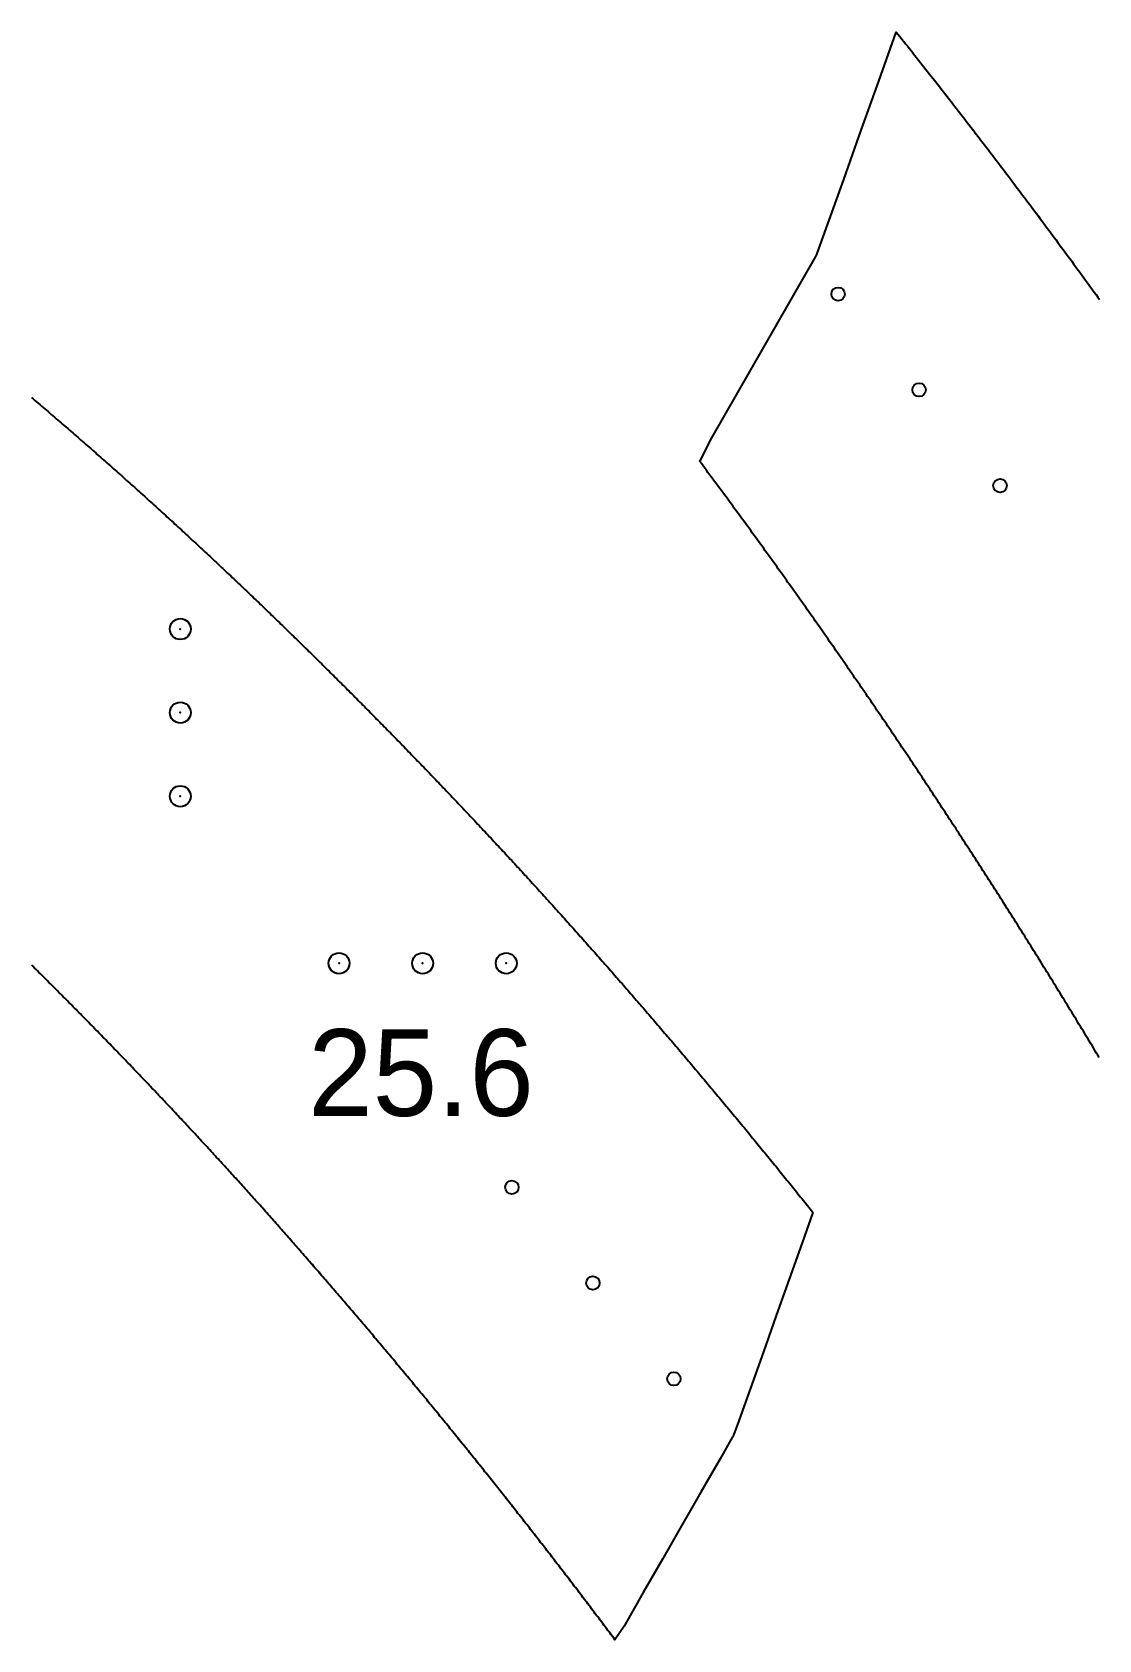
# Model space of a CAD drawing. Extents: x 44 to 491, y 65 to 774.
# Drawn here: x 299.4 to 350.4, y 71.4 to 148.3 of the extents above; entities that cross this region are included whole.
import ezdxf

# ---------------------------------------------------------------- set-up
doc = ezdxf.new("R2010")
doc.units = 0
doc.header["$PDMODE"] = 32
doc.header["$PDSIZE"] = 1
doc.layers.get('0').update_dxf_attribs({"linetype": 'CONTINUOUS'})
for name, color, linetype in [('ANNOTATION', 7, 'CONTINUOUS'), ('DRILLING', 3, 'CONTINUOUS'), ('ENGRAVE', 4, 'CONTINUOUS')]:
    doc.layers.add(name, color=color, linetype=linetype)
doc.styles.add('TW_CEN_MT', font='txt')

# ---------------------------------------------------------------- blocks, each defined once
blk = doc.blocks.new('*U265')
at = {"layer": 'ENGRAVE'}
blk.add_point((0, 0), dxfattribs=at)
blk = doc.blocks.new('*U266')
at = {"layer": 'ENGRAVE', "color": 0, "linetype": 'BYBLOCK'}
for p in [(0, 0), (4, 0), (8, 0)]:
    blk.add_blockref('*U265', p, dxfattribs=at)
blk = doc.blocks.new('*U269')
at = {"layer": 'ENGRAVE'}
blk.add_point((0, 0), dxfattribs=at)
blk = doc.blocks.new('*U270')
at = {"layer": 'ENGRAVE', "color": 0, "linetype": 'BYBLOCK'}
for p in [(0, 0), (4, 0), (8, 0)]:
    blk.add_blockref('*U269', p, dxfattribs=at)
blk = doc.blocks.new('*U310')
at = {"layer": 'ANNOTATION', "color": 7, "style": 'TW_CEN_MT'}
blk.add_text('25.6', height=4.1481, dxfattribs=at).set_placement((312.597, 96.462))

msp = doc.modelspace()

# ---------------------------------------------------------------- linework, layer by layer
for points in [[(336.875, 137.579, 0), (336.892, 137.614, 0), (336.908, 137.65, 0), (336.925, 137.686, 0), (336.941, 137.722, 0), (337.372, 138.922, 0), (338.213, 141.275, 0), (339.053, 143.627, 0), (339.894, 145.98, 0), (340.73, 148.318, 0), (340.818, 148.208, 0), (340.906, 148.098, 0), (340.994, 147.988, 0), (341.082, 147.877, 0), (341.169, 147.767, 0), (341.257, 147.657, 0), (341.345, 147.547, 0), (341.432, 147.436, 0), (341.52, 147.326, 0), (341.607, 147.215, 0), (341.695, 147.105, 0), (341.782, 146.994, 0), (341.869, 146.884, 0), (341.957, 146.773, 0), (342.044, 146.662, 0), (342.131, 146.552, 0), (342.218, 146.441, 0), (342.305, 146.33, 0), (342.393, 146.22, 0), (342.48, 146.109, 0), (342.567, 145.998, 0), (342.653, 145.887, 0), (342.74, 145.776, 0), (342.827, 145.665, 0), (342.914, 145.554, 0), (343.001, 145.443, 0), (343.087, 145.332, 0), (343.174, 145.221, 0), (343.261, 145.11, 0), (343.347, 144.999, 0), (343.434, 144.887, 0), (343.52, 144.776, 0), (343.607, 144.665, 0), (343.693, 144.553, 0), (343.779, 144.442, 0), (343.866, 144.331, 0), (343.952, 144.219, 0), (344.038, 144.108, 0), (344.124, 143.996, 0), (344.21, 143.885, 0), (344.296, 143.773, 0), (344.382, 143.661, 0), (344.468, 143.55, 0), (344.554, 143.438, 0), (344.64, 143.326, 0), (344.726, 143.215, 0), (344.811, 143.103, 0), (344.897, 142.991, 0), (344.983, 142.879, 0), (345.068, 142.767, 0), (345.154, 142.655, 0), (345.239, 142.543, 0), (345.325, 142.431, 0), (345.41, 142.319, 0), (345.496, 142.207, 0), (345.581, 142.095, 0), (345.666, 141.983, 0), (345.752, 141.871, 0), (345.837, 141.758, 0), (345.922, 141.646, 0), (346.007, 141.534, 0), (346.092, 141.421, 0), (346.177, 141.309, 0), (346.262, 141.197, 0), (346.347, 141.084, 0), (346.432, 140.972, 0), (346.516, 140.859, 0), (346.601, 140.747, 0), (346.686, 140.634, 0), (346.77, 140.521, 0), (346.855, 140.409, 0), (346.94, 140.296, 0), (347.024, 140.183, 0), (347.109, 140.07, 0), (347.193, 139.958, 0), (347.277, 139.845, 0), (347.362, 139.732, 0), (347.446, 139.619, 0), (347.53, 139.506, 0), (347.614, 139.393, 0), (347.699, 139.28, 0), (347.783, 139.167, 0), (347.867, 139.054, 0), (347.951, 138.941, 0), (348.035, 138.828, 0), (348.118, 138.714, 0), (348.202, 138.601, 0), (348.286, 138.488, 0), (348.37, 138.375, 0), (348.453, 138.261, 0), (348.537, 138.148, 0), (348.621, 138.034, 0), (348.704, 137.921, 0), (348.788, 137.807, 0), (348.871, 137.694, 0), (348.955, 137.58, 0), (349.038, 137.467, 0), (349.121, 137.353, 0), (349.205, 137.24, 0), (349.288, 137.126, 0), (349.371, 137.012, 0), (349.454, 136.898, 0), (349.537, 136.785, 0), (349.62, 136.671, 0), (349.703, 136.557, 0), (349.786, 136.443, 0), (349.869, 136.329, 0), (349.952, 136.215, 0), (350.035, 136.101, 0), (350.118, 135.987, 0), (350.2, 135.873, 0), (350.283, 135.759, 0), (350.366, 135.645, 0), (350.448, 135.531, 0)], [(350.434, 99.2556, 0), (350.365, 99.37, 0), (350.296, 99.4844, 0), (350.227, 99.5987, 0), (350.159, 99.713, 0), (350.09, 99.8273, 0), (350.021, 99.9416, 0), (349.952, 100.056, 0), (349.883, 100.17, 0), (349.813, 100.284, 0), (349.744, 100.398, 0), (349.675, 100.513, 0), (349.606, 100.627, 0), (349.537, 100.741, 0), (349.467, 100.855, 0), (349.398, 100.969, 0), (349.328, 101.083, 0), (349.259, 101.197, 0), (349.19, 101.311, 0), (349.12, 101.425, 0), (349.05, 101.538, 0), (348.981, 101.652, 0), (348.911, 101.766, 0), (348.842, 101.88, 0), (348.772, 101.994, 0), (348.702, 102.107, 0), (348.632, 102.221, 0), (348.562, 102.335, 0), (348.492, 102.449, 0), (348.422, 102.562, 0), (348.353, 102.676, 0), (348.282, 102.789, 0), (348.212, 102.903, 0), (348.142, 103.016, 0), (348.072, 103.13, 0), (348.002, 103.243, 0), (347.932, 103.357, 0), (347.861, 103.47, 0), (347.791, 103.584, 0), (347.721, 103.697, 0), (347.65, 103.81, 0), (347.58, 103.923, 0), (347.51, 104.037, 0), (347.439, 104.15, 0), (347.368, 104.263, 0), (347.298, 104.376, 0), (347.227, 104.49, 0), (347.157, 104.603, 0), (347.086, 104.716, 0), (347.015, 104.829, 0), (346.944, 104.942, 0), (346.873, 105.055, 0), (346.803, 105.168, 0), (346.732, 105.281, 0), (346.661, 105.394, 0), (346.59, 105.507, 0), (346.519, 105.619, 0), (346.447, 105.732, 0), (346.376, 105.845, 0), (346.305, 105.958, 0), (346.234, 106.071, 0), (346.163, 106.183, 0), (346.091, 106.296, 0), (346.02, 106.409, 0), (345.949, 106.521, 0), (345.877, 106.634, 0), (345.806, 106.746, 0), (345.734, 106.859, 0), (345.663, 106.972, 0), (345.591, 107.084, 0), (345.519, 107.196, 0), (345.448, 107.309, 0), (345.376, 107.421, 0), (345.304, 107.534, 0), (345.233, 107.646, 0), (345.161, 107.758, 0), (345.089, 107.871, 0), (345.017, 107.983, 0), (344.945, 108.095, 0), (344.873, 108.207, 0), (344.801, 108.319, 0), (344.729, 108.432, 0), (344.657, 108.544, 0), (344.584, 108.656, 0), (344.512, 108.768, 0), (344.44, 108.88, 0), (344.368, 108.992, 0), (344.295, 109.104, 0), (344.223, 109.216, 0), (344.151, 109.328, 0), (344.078, 109.44, 0), (344.006, 109.551, 0), (343.933, 109.663, 0), (343.861, 109.775, 0), (343.788, 109.887, 0), (343.715, 109.998, 0), (343.643, 110.11, 0), (343.57, 110.222, 0), (343.497, 110.333, 0), (343.424, 110.445, 0), (343.351, 110.557, 0), (343.278, 110.668, 0), (343.205, 110.78, 0), (343.132, 110.891, 0), (343.059, 111.003, 0), (342.986, 111.114, 0), (342.913, 111.225, 0), (342.84, 111.337, 0), (342.767, 111.448, 0), (342.694, 111.559, 0), (342.62, 111.671, 0), (342.547, 111.782, 0), (342.474, 111.893, 0), (342.4, 112.004, 0), (342.327, 112.116, 0), (342.253, 112.227, 0), (342.18, 112.338, 0), (342.106, 112.449, 0), (342.033, 112.56, 0), (341.959, 112.671, 0), (341.885, 112.782, 0), (341.811, 112.893, 0), (341.738, 113.004, 0), (341.664, 113.115, 0), (341.59, 113.225, 0), (341.516, 113.336, 0), (341.442, 113.447, 0), (341.368, 113.558, 0), (341.294, 113.668, 0), (341.22, 113.779, 0), (341.146, 113.89, 0), (341.072, 114, 0), (340.998, 114.111, 0), (340.923, 114.222, 0), (340.849, 114.332, 0), (340.775, 114.443, 0), (340.7, 114.553, 0), (340.626, 114.664, 0), (340.552, 114.774, 0), (340.477, 114.884, 0), (340.403, 114.995, 0), (340.328, 115.105, 0), (340.253, 115.215, 0), (340.179, 115.326, 0), (340.104, 115.436, 0), (340.029, 115.546, 0), (339.955, 115.656, 0), (339.88, 115.766, 0), (339.805, 115.877, 0), (339.73, 115.987, 0), (339.655, 116.097, 0), (339.58, 116.207, 0), (339.505, 116.317, 0), (339.43, 116.427, 0), (339.355, 116.537, 0), (339.28, 116.647, 0), (339.205, 116.756, 0), (339.129, 116.866, 0), (339.054, 116.976, 0), (338.979, 117.086, 0), (338.903, 117.196, 0), (338.828, 117.305, 0), (338.753, 117.415, 0), (338.677, 117.525, 0), (338.602, 117.634, 0), (338.526, 117.744, 0), (338.45, 117.853, 0), (338.375, 117.963, 0), (338.299, 118.072, 0), (338.223, 118.182, 0), (338.148, 118.291, 0), (338.072, 118.401, 0), (337.996, 118.51, 0), (337.92, 118.619, 0), (337.844, 118.729, 0), (337.768, 118.838, 0), (337.692, 118.947, 0), (337.616, 119.056, 0), (337.54, 119.165, 0), (337.464, 119.274, 0), (337.388, 119.384, 0), (337.312, 119.493, 0), (337.235, 119.602, 0), (337.159, 119.711, 0), (337.083, 119.82, 0), (337.007, 119.928, 0), (336.93, 120.037, 0), (336.854, 120.146, 0), (336.777, 120.255, 0), (336.701, 120.364, 0), (336.624, 120.473, 0), (336.548, 120.581, 0), (336.471, 120.69, 0), (336.394, 120.799, 0), (336.317, 120.907, 0), (336.241, 121.016, 0), (336.164, 121.124, 0), (336.087, 121.233, 0), (336.01, 121.341, 0), (335.933, 121.45, 0), (335.856, 121.558, 0), (335.779, 121.666, 0), (335.702, 121.775, 0), (335.625, 121.883, 0), (335.548, 121.991, 0), (335.471, 122.099, 0), (335.394, 122.208, 0), (335.316, 122.316, 0), (335.239, 122.424, 0), (335.162, 122.532, 0), (335.085, 122.64, 0), (335.007, 122.748, 0), (334.93, 122.856, 0), (334.852, 122.964, 0), (334.775, 123.072, 0), (334.697, 123.18, 0), (334.62, 123.287, 0), (334.542, 123.395, 0), (334.464, 123.503, 0), (334.387, 123.611, 0), (334.309, 123.718, 0), (334.231, 123.826, 0), (334.153, 123.933, 0), (334.075, 124.041, 0), (333.998, 124.148, 0), (333.92, 124.256, 0), (333.842, 124.363, 0), (333.764, 124.471, 0), (333.686, 124.578, 0), (333.607, 124.685, 0), (333.529, 124.793, 0), (333.451, 124.9, 0), (333.373, 125.007, 0), (333.295, 125.114, 0), (333.216, 125.221, 0), (333.138, 125.328, 0), (333.06, 125.435, 0), (332.981, 125.542, 0), (332.903, 125.649, 0), (332.824, 125.756, 0), (332.746, 125.863, 0), (332.667, 125.97, 0), (332.589, 126.077, 0), (332.51, 126.183, 0), (332.431, 126.29, 0), (332.353, 126.397, 0), (332.274, 126.503, 0), (332.195, 126.61, 0), (332.116, 126.717, 0), (332.037, 126.823, 0), (331.958, 126.93, 0), (331.88, 127.036, 0), (331.801, 127.142, 0), (331.721, 127.249, 0), (331.642, 127.355, 0), (331.563, 127.461, 0), (331.484, 127.568, 0), (331.405, 127.674, 0), (331.326, 127.78, 0), (331.904, 128.911, 0), (333.147, 131.078, 0), (334.389, 133.245, 0), (335.632, 135.412, 0), (336.875, 137.579, 0)], [(299.361, 130.834, 0), (299.44, 130.767, 0), (299.52, 130.699, 0), (299.599, 130.632, 0), (299.678, 130.565, 0), (299.758, 130.497, 0), (299.837, 130.43, 0), (299.916, 130.362, 0), (299.995, 130.295, 0), (300.074, 130.227, 0), (300.153, 130.16, 0), (300.232, 130.092, 0), (300.311, 130.024, 0), (300.39, 129.957, 0), (300.469, 129.889, 0), (300.548, 129.821, 0), (300.627, 129.753, 0), (300.706, 129.685, 0), (300.785, 129.618, 0), (300.864, 129.55, 0), (300.942, 129.482, 0), (301.021, 129.414, 0), (301.1, 129.346, 0), (301.179, 129.278, 0), (301.257, 129.209, 0), (301.336, 129.141, 0), (301.414, 129.073, 0), (301.493, 129.005, 0), (301.572, 128.937, 0), (301.65, 128.868, 0), (301.729, 128.8, 0), (301.807, 128.732, 0), (301.885, 128.663, 0), (301.964, 128.595, 0), (302.042, 128.527, 0), (302.12, 128.458, 0), (302.199, 128.39, 0), (302.277, 128.321, 0), (302.355, 128.252, 0), (302.433, 128.184, 0), (302.511, 128.115, 0), (302.59, 128.046, 0), (302.668, 127.978, 0), (302.746, 127.909, 0), (302.824, 127.84, 0), (302.902, 127.771, 0), (302.98, 127.702, 0), (303.058, 127.633, 0), (303.136, 127.564, 0), (303.213, 127.496, 0), (303.291, 127.426, 0), (303.369, 127.357, 0), (303.447, 127.288, 0), (303.525, 127.219, 0), (303.602, 127.15, 0), (303.68, 127.081, 0), (303.758, 127.012, 0), (303.835, 126.942, 0), (303.913, 126.873, 0), (303.99, 126.804, 0), (304.068, 126.734, 0), (304.145, 126.665, 0), (304.223, 126.596, 0), (304.3, 126.526, 0), (304.378, 126.457, 0), (304.455, 126.387, 0), (304.532, 126.317, 0), (304.61, 126.248, 0), (304.687, 126.178, 0), (304.764, 126.109, 0), (304.842, 126.039, 0), (304.919, 125.969, 0), (304.996, 125.899, 0), (305.073, 125.829, 0), (305.15, 125.76, 0), (305.227, 125.69, 0), (305.304, 125.62, 0), (305.381, 125.55, 0), (305.458, 125.48, 0), (305.535, 125.41, 0), (305.612, 125.34, 0), (305.689, 125.27, 0), (305.766, 125.2, 0), (305.842, 125.129, 0), (305.919, 125.059, 0), (305.996, 124.989, 0), (306.073, 124.919, 0), (306.149, 124.849, 0), (306.226, 124.778, 0), (306.303, 124.708, 0), (306.379, 124.637, 0), (306.456, 124.567, 0), (306.532, 124.497, 0), (306.609, 124.426, 0), (306.685, 124.356, 0), (306.762, 124.285, 0), (306.838, 124.214, 0), (306.915, 124.144, 0), (306.991, 124.073, 0), (307.067, 124.002, 0), (307.144, 123.932, 0), (307.22, 123.861, 0), (307.296, 123.79, 0), (307.372, 123.719, 0), (307.448, 123.649, 0), (307.525, 123.578, 0), (307.601, 123.507, 0), (307.677, 123.436, 0), (307.753, 123.365, 0), (307.829, 123.294, 0), (307.905, 123.223, 0), (307.981, 123.152, 0), (308.057, 123.081, 0), (308.133, 123.01, 0), (308.208, 122.938, 0), (308.284, 122.867, 0), (308.36, 122.796, 0), (308.436, 122.725, 0), (308.512, 122.653, 0), (308.587, 122.582, 0), (308.663, 122.511, 0), (308.739, 122.439, 0), (308.814, 122.368, 0), (308.89, 122.297, 0), (308.966, 122.225, 0), (309.041, 122.154, 0), (309.117, 122.082, 0), (309.192, 122.01, 0), (309.268, 121.939, 0), (309.343, 121.867, 0), (309.418, 121.796, 0), (309.494, 121.724, 0), (309.569, 121.652, 0), (309.644, 121.58, 0), (309.72, 121.509, 0), (309.795, 121.437, 0), (309.87, 121.365, 0), (309.945, 121.293, 0), (310.021, 121.221, 0), (310.096, 121.149, 0), (310.171, 121.077, 0), (310.246, 121.005, 0), (310.321, 120.933, 0), (310.396, 120.861, 0), (310.471, 120.789, 0), (310.546, 120.717, 0), (310.621, 120.645, 0), (310.696, 120.573, 0), (310.771, 120.501, 0), (310.846, 120.428, 0), (310.921, 120.356, 0), (310.995, 120.284, 0), (311.07, 120.212, 0), (311.145, 120.139, 0), (311.22, 120.067, 0), (311.294, 119.994, 0), (311.369, 119.922, 0), (311.444, 119.85, 0), (311.518, 119.777, 0), (311.593, 119.705, 0), (311.667, 119.632, 0), (311.742, 119.559, 0), (311.816, 119.487, 0), (311.891, 119.414, 0), (311.965, 119.342, 0), (312.04, 119.269, 0), (312.114, 119.196, 0), (312.189, 119.123, 0), (312.263, 119.051, 0), (312.337, 118.978, 0), (312.411, 118.905, 0), (312.486, 118.832, 0), (312.56, 118.759, 0), (312.634, 118.686, 0), (312.708, 118.614, 0), (312.783, 118.541, 0), (312.857, 118.468, 0), (312.931, 118.395, 0), (313.005, 118.322, 0), (313.079, 118.248, 0), (313.153, 118.175, 0), (313.227, 118.102, 0), (313.301, 118.029, 0), (313.375, 117.956, 0), (313.449, 117.883, 0), (313.523, 117.809, 0), (313.596, 117.736, 0), (313.67, 117.663, 0), (313.744, 117.59, 0), (313.818, 117.516, 0), (313.892, 117.443, 0), (313.965, 117.37, 0), (314.039, 117.296, 0), (314.113, 117.223, 0), (314.186, 117.149, 0), (314.26, 117.076, 0), (314.334, 117.002, 0), (314.407, 116.929, 0), (314.481, 116.855, 0), (314.554, 116.781, 0), (314.628, 116.708, 0), (314.701, 116.634, 0), (314.774, 116.56, 0), (314.848, 116.487, 0), (314.921, 116.413, 0), (314.995, 116.339, 0), (315.068, 116.265, 0), (315.141, 116.192, 0), (315.215, 116.118, 0), (315.288, 116.044, 0), (315.361, 115.97, 0), (315.434, 115.896, 0), (315.507, 115.822, 0), (315.58, 115.748, 0), (315.654, 115.674, 0), (315.727, 115.6, 0), (315.8, 115.526, 0), (315.873, 115.452, 0), (315.946, 115.378, 0), (316.019, 115.304, 0), (316.092, 115.23, 0), (316.165, 115.155, 0), (316.238, 115.081, 0), (316.31, 115.007, 0), (316.383, 114.933, 0), (316.456, 114.858, 0), (316.529, 114.784, 0), (316.602, 114.71, 0), (316.674, 114.635, 0), (316.747, 114.561, 0), (316.82, 114.487, 0), (316.892, 114.412, 0), (316.965, 114.338, 0), (317.038, 114.263, 0), (317.11, 114.189, 0), (317.183, 114.114, 0), (317.255, 114.04, 0), (317.328, 113.965, 0), (317.4, 113.89, 0), (317.473, 113.816, 0), (317.545, 113.741, 0), (317.617, 113.666, 0), (317.69, 113.591, 0), (317.762, 113.517, 0), (317.834, 113.442, 0), (317.907, 113.367, 0), (317.979, 113.292, 0), (318.051, 113.217, 0), (318.123, 113.142, 0), (318.195, 113.068, 0), (318.268, 112.993, 0), (318.34, 112.918, 0), (318.412, 112.843, 0), (318.484, 112.768, 0), (318.556, 112.693, 0), (318.628, 112.617, 0), (318.7, 112.542, 0), (318.772, 112.467, 0), (318.844, 112.392, 0), (318.916, 112.317, 0), (318.987, 112.242, 0), (319.059, 112.166, 0), (319.131, 112.091, 0), (319.203, 112.016, 0), (319.275, 111.94, 0), (319.346, 111.865, 0), (319.418, 111.79, 0), (319.49, 111.714, 0), (319.561, 111.639, 0), (319.633, 111.563, 0), (319.704, 111.488, 0), (319.776, 111.412, 0), (319.847, 111.337, 0), (319.919, 111.261, 0), (319.99, 111.186, 0), (320.062, 111.11, 0), (320.133, 111.034, 0), (320.205, 110.959, 0), (320.276, 110.883, 0), (320.347, 110.807, 0), (320.419, 110.732, 0), (320.49, 110.656, 0), (320.561, 110.58, 0), (320.632, 110.504, 0), (320.703, 110.428, 0), (320.775, 110.353, 0), (320.846, 110.277, 0), (320.917, 110.201, 0), (320.988, 110.125, 0), (321.059, 110.049, 0), (321.13, 109.973, 0), (321.201, 109.897, 0), (321.272, 109.821, 0), (321.343, 109.744, 0), (321.414, 109.668, 0), (321.485, 109.592, 0), (321.555, 109.516, 0), (321.626, 109.44, 0), (321.697, 109.364, 0), (321.768, 109.287, 0), (321.838, 109.211, 0), (321.909, 109.135, 0), (321.98, 109.058, 0), (322.05, 108.982, 0), (322.121, 108.906, 0), (322.192, 108.829, 0), (322.262, 108.753, 0), (322.333, 108.676, 0), (322.403, 108.6, 0), (322.474, 108.523, 0), (322.544, 108.447, 0), (322.614, 108.37, 0), (322.685, 108.294, 0), (322.755, 108.217, 0), (322.826, 108.14, 0), (322.896, 108.064, 0), (322.966, 107.987, 0), (323.036, 107.91, 0), (323.107, 107.834, 0), (323.177, 107.757, 0), (323.247, 107.68, 0), (323.317, 107.603, 0), (323.387, 107.526, 0), (323.457, 107.449, 0), (323.527, 107.372, 0), (323.597, 107.295, 0), (323.667, 107.219, 0), (323.737, 107.142, 0), (323.807, 107.065, 0), (323.877, 106.987, 0), (323.947, 106.91, 0), (324.016, 106.833, 0), (324.086, 106.756, 0), (324.156, 106.679, 0), (324.226, 106.602, 0), (324.295, 106.525, 0), (324.365, 106.447, 0), (324.435, 106.37, 0), (324.504, 106.293, 0), (324.574, 106.216, 0), (324.644, 106.138, 0), (324.713, 106.061, 0), (324.783, 105.984, 0), (324.852, 105.906, 0), (324.922, 105.829, 0), (324.991, 105.751, 0), (325.06, 105.674, 0), (325.13, 105.596, 0), (325.199, 105.519, 0), (325.268, 105.441, 0), (325.338, 105.364, 0), (325.407, 105.286, 0), (325.476, 105.208, 0), (325.545, 105.131, 0), (325.615, 105.053, 0), (325.684, 104.975, 0), (325.753, 104.898, 0), (325.822, 104.82, 0), (325.891, 104.742, 0), (325.96, 104.664, 0), (326.029, 104.586, 0), (326.098, 104.509, 0), (326.167, 104.431, 0), (326.236, 104.353, 0), (326.305, 104.275, 0), (326.374, 104.197, 0), (326.443, 104.119, 0), (326.511, 104.041, 0), (326.58, 103.963, 0), (326.649, 103.885, 0), (326.718, 103.807, 0), (326.786, 103.729, 0), (326.855, 103.651, 0), (326.924, 103.572, 0), (326.992, 103.494, 0), (327.061, 103.416, 0), (327.13, 103.338, 0), (327.198, 103.26, 0), (327.267, 103.181, 0), (327.335, 103.103, 0), (327.404, 103.025, 0), (327.472, 102.946, 0), (327.54, 102.868, 0), (327.609, 102.79, 0), (327.677, 102.711, 0), (327.746, 102.633, 0), (327.814, 102.554, 0), (327.882, 102.476, 0), (327.95, 102.397, 0), (328.019, 102.319, 0), (328.087, 102.24, 0), (328.155, 102.162, 0), (328.223, 102.083, 0), (328.291, 102.005, 0), (328.359, 101.926, 0), (328.427, 101.847, 0), (328.495, 101.769, 0), (328.563, 101.69, 0), (328.631, 101.611, 0), (328.699, 101.532, 0), (328.767, 101.454, 0), (328.835, 101.375, 0), (328.903, 101.296, 0), (328.971, 101.217, 0), (329.039, 101.138, 0), (329.107, 101.059, 0), (329.174, 100.98, 0), (329.242, 100.902, 0), (329.31, 100.823, 0), (329.378, 100.744, 0), (329.445, 100.665, 0), (329.513, 100.586, 0), (329.581, 100.507, 0), (329.648, 100.428, 0), (329.716, 100.348, 0), (329.783, 100.269, 0), (329.851, 100.19, 0), (329.918, 100.111, 0), (329.986, 100.032, 0), (330.053, 99.9527, 0), (330.121, 99.8735, 0), (330.188, 99.7942, 0), (330.256, 99.715, 0), (330.323, 99.6357, 0), (330.39, 99.5564, 0), (330.457, 99.4771, 0), (330.525, 99.3977, 0), (330.592, 99.3184, 0), (330.659, 99.239, 0), (330.726, 99.1596, 0), (330.794, 99.0802, 0), (330.861, 99.0007, 0), (330.928, 98.9212, 0), (330.995, 98.8417, 0), (331.062, 98.7622, 0), (331.129, 98.6827, 0), (331.196, 98.6031, 0), (331.263, 98.5236, 0), (331.33, 98.444, 0), (331.397, 98.3644, 0), (331.464, 98.2847, 0), (331.531, 98.2051, 0), (331.598, 98.1254, 0), (331.665, 98.0457, 0), (331.731, 97.966, 0), (331.798, 97.8862, 0), (331.865, 97.8065, 0), (331.932, 97.7267, 0), (331.999, 97.6469, 0), (332.065, 97.567, 0), (332.132, 97.4872, 0), (332.199, 97.4073, 0), (332.265, 97.3275, 0), (332.332, 97.2476, 0), (332.398, 97.1676, 0), (332.465, 97.0877, 0), (332.532, 97.0077, 0), (332.598, 96.9277, 0), (332.665, 96.8477, 0), (332.731, 96.7677, 0), (332.797, 96.6876, 0), (332.864, 96.6076, 0), (332.93, 96.5275, 0), (332.997, 96.4474, 0), (333.063, 96.3672, 0), (333.129, 96.2871, 0), (333.196, 96.2069, 0), (333.262, 96.1267, 0), (333.328, 96.0465, 0), (333.394, 95.9663, 0), (333.46, 95.886, 0), (333.527, 95.8057, 0), (333.593, 95.7254, 0), (333.659, 95.6451, 0), (333.725, 95.5648, 0), (333.791, 95.4844, 0), (333.857, 95.404, 0), (333.923, 95.3236, 0), (333.989, 95.2432, 0), (334.055, 95.1628, 0), (334.121, 95.0823, 0), (334.187, 95.0018, 0), (334.253, 94.9213, 0), (334.319, 94.8408, 0), (334.384, 94.7603, 0), (334.45, 94.6797, 0), (334.516, 94.5991, 0), (334.582, 94.5185, 0), (334.648, 94.4379, 0), (334.713, 94.3573, 0), (334.779, 94.2766, 0), (334.845, 94.1959, 0), (334.91, 94.1152, 0), (334.976, 94.0345, 0), (335.041, 93.9537, 0), (335.107, 93.873, 0), (335.173, 93.7922, 0), (335.238, 93.7114, 0), (335.304, 93.6306, 0), (335.369, 93.5497, 0), (335.435, 93.4688, 0), (335.5, 93.388, 0), (335.565, 93.3071, 0), (335.631, 93.2261, 0), (335.696, 93.1452, 0), (335.761, 93.0642, 0), (335.827, 92.9832, 0), (335.892, 92.9022, 0), (335.957, 92.8212, 0), (336.022, 92.7401, 0), (336.088, 92.6591, 0), (336.153, 92.578, 0), (336.218, 92.4969, 0), (336.283, 92.4157, 0), (336.348, 92.3346, 0), (336.413, 92.2534, 0), (336.478, 92.1722, 0), (336.543, 92.091, 0), (336.608, 92.0098, 0), (336.673, 91.9285, 0), (336.738, 91.8473, 0), (336.231, 90.3839, 0), (335.61, 88.6472, 0), (334.989, 86.9105, 0), (334.369, 85.1738, 0), (333.748, 83.4371, 0), (333.128, 81.7004, 0), (332.959, 81.235, 0), (332.947, 81.2085, 0), (332.935, 81.1821, 0), (332.923, 81.1557, 0), (332.911, 81.1292, 0), (332.898, 81.1028, 0), (332.296, 80.0509, 0), (331.379, 78.4511, 0), (330.461, 76.8513, 0), (329.543, 75.2515, 0), (328.626, 73.6518, 0), (327.708, 72.052, 0), (327.272, 71.3923, 0), (327.213, 71.4706, 0), (327.155, 71.5489, 0), (327.096, 71.6272, 0), (327.038, 71.7055, 0), (326.979, 71.7838, 0), (326.92, 71.862, 0), (326.862, 71.9402, 0), (326.803, 72.0184, 0), (326.744, 72.0966, 0), (326.685, 72.1747, 0), (326.627, 72.2528, 0), (326.568, 72.331, 0), (326.509, 72.4091, 0), (326.45, 72.4871, 0), (326.391, 72.5652, 0), (326.332, 72.6432, 0), (326.273, 72.7212, 0), (326.214, 72.7992, 0), (326.155, 72.8772, 0), (326.096, 72.9552, 0), (326.037, 73.0331, 0), (325.978, 73.111, 0), (325.919, 73.1889, 0), (325.86, 73.2668, 0), (325.801, 73.3446, 0), (325.742, 73.4225, 0), (325.683, 73.5003, 0), (325.624, 73.5781, 0), (325.564, 73.6559, 0), (325.505, 73.7336, 0), (325.446, 73.8114, 0), (325.387, 73.8891, 0), (325.327, 73.9668, 0), (325.268, 74.0445, 0), (325.209, 74.1221, 0), (325.149, 74.1998, 0), (325.09, 74.2774, 0), (325.03, 74.355, 0), (324.971, 74.4326, 0), (324.911, 74.5102, 0), (324.852, 74.5877, 0), (324.792, 74.6653, 0), (324.733, 74.7428, 0), (324.673, 74.8203, 0), (324.614, 74.8978, 0), (324.554, 74.9752, 0), (324.494, 75.0527, 0), (324.435, 75.1301, 0), (324.375, 75.2075, 0), (324.315, 75.2849, 0), (324.256, 75.3622, 0), (324.196, 75.4396, 0), (324.136, 75.5169, 0), (324.076, 75.5942, 0), (324.016, 75.6715, 0), (323.957, 75.7488, 0), (323.897, 75.8261, 0), (323.837, 75.9033, 0), (323.777, 75.9805, 0), (323.717, 76.0577, 0), (323.657, 76.1349, 0), (323.597, 76.2121, 0), (323.537, 76.2892, 0), (323.477, 76.3664, 0), (323.417, 76.4435, 0), (323.357, 76.5206, 0), (323.296, 76.5977, 0), (323.236, 76.6747, 0), (323.176, 76.7518, 0), (323.116, 76.8288, 0), (323.056, 76.9058, 0), (322.995, 76.9828, 0), (322.935, 77.0598, 0), (322.875, 77.1367, 0), (322.814, 77.2137, 0), (322.754, 77.2906, 0), (322.694, 77.3675, 0), (322.633, 77.4444, 0), (322.573, 77.5213, 0), (322.512, 77.5981, 0), (322.452, 77.6749, 0), (322.391, 77.7518, 0), (322.331, 77.8286, 0), (322.27, 77.9053, 0), (322.21, 77.9821, 0), (322.149, 78.0589, 0), (322.088, 78.1356, 0), (322.028, 78.2123, 0), (321.967, 78.289, 0), (321.906, 78.3657, 0), (321.845, 78.4423, 0), (321.785, 78.519, 0), (321.724, 78.5956, 0), (321.663, 78.6722, 0), (321.602, 78.7488, 0), (321.541, 78.8254, 0), (321.48, 78.9019, 0), (321.42, 78.9785, 0), (321.359, 79.055, 0), (321.298, 79.1315, 0), (321.237, 79.208, 0), (321.176, 79.2844, 0), (321.115, 79.3609, 0), (321.054, 79.4373, 0), (320.992, 79.5137, 0), (320.931, 79.5901, 0), (320.87, 79.6665, 0), (320.809, 79.7428, 0), (320.748, 79.8192, 0), (320.687, 79.8955, 0), (320.625, 79.9718, 0), (320.564, 80.0481, 0), (320.503, 80.1243, 0), (320.442, 80.2006, 0), (320.38, 80.2768, 0), (320.319, 80.353, 0), (320.258, 80.4292, 0), (320.196, 80.5054, 0), (320.135, 80.5815, 0), (320.073, 80.6577, 0), (320.012, 80.7338, 0), (319.95, 80.8099, 0), (319.889, 80.8859, 0), (319.827, 80.962, 0), (319.766, 81.038, 0), (319.704, 81.1141, 0), (319.642, 81.1901, 0), (319.581, 81.2661, 0), (319.519, 81.342, 0), (319.457, 81.418, 0), (319.396, 81.4939, 0), (319.334, 81.5698, 0), (319.272, 81.6457, 0), (319.21, 81.7216, 0), (319.149, 81.7974, 0), (319.087, 81.8732, 0), (319.025, 81.949, 0), (318.963, 82.0248, 0), (318.901, 82.1006, 0), (318.839, 82.1764, 0), (318.777, 82.2521, 0), (318.715, 82.3278, 0), (318.653, 82.4035, 0), (318.591, 82.4792, 0), (318.529, 82.5548, 0), (318.467, 82.6305, 0), (318.405, 82.7061, 0), (318.343, 82.7817, 0), (318.281, 82.8573, 0), (318.219, 82.9328, 0), (318.157, 83.0084, 0), (318.094, 83.0839, 0), (318.032, 83.1594, 0), (317.97, 83.2349, 0), (317.908, 83.3103, 0), (317.845, 83.3858, 0), (317.783, 83.4612, 0), (317.721, 83.5366, 0), (317.658, 83.612, 0), (317.596, 83.6873, 0), (317.533, 83.7627, 0), (317.471, 83.838, 0), (317.409, 83.9133, 0), (317.346, 83.9886, 0), (317.284, 84.0638, 0), (317.221, 84.1391, 0), (317.159, 84.2143, 0), (317.096, 84.2895, 0), (317.033, 84.3647, 0), (316.971, 84.4399, 0), (316.908, 84.515, 0), (316.845, 84.5901, 0), (316.783, 84.6652, 0), (316.72, 84.7403, 0), (316.657, 84.8153, 0), (316.595, 84.8904, 0), (316.532, 84.9654, 0), (316.469, 85.0404, 0), (316.406, 85.1154, 0), (316.343, 85.1903, 0), (316.281, 85.2653, 0), (316.218, 85.3402, 0), (316.155, 85.4151, 0), (316.092, 85.49, 0), (316.029, 85.5648, 0), (315.966, 85.6396, 0), (315.903, 85.7144, 0), (315.84, 85.7892, 0), (315.777, 85.864, 0), (315.714, 85.9388, 0), (315.651, 86.0135, 0), (315.588, 86.0882, 0), (315.525, 86.1628, 0), (315.461, 86.2375, 0), (315.398, 86.3121, 0), (315.335, 86.3867, 0), (315.272, 86.4612, 0), (315.209, 86.5357, 0), (315.146, 86.6102, 0), (315.082, 86.6847, 0), (315.019, 86.7591, 0), (314.956, 86.8335, 0), (314.893, 86.9079, 0), (314.829, 86.9823, 0), (314.766, 87.0566, 0), (314.703, 87.1309, 0), (314.639, 87.2051, 0), (314.576, 87.2794, 0), (314.513, 87.3536, 0), (314.449, 87.4278, 0), (314.386, 87.5019, 0), (314.323, 87.576, 0), (314.259, 87.6501, 0), (314.196, 87.7241, 0), (314.132, 87.7982, 0), (314.069, 87.8722, 0), (314.005, 87.9461, 0), (313.942, 88.0201, 0), (313.878, 88.094, 0), (313.815, 88.1679, 0), (313.751, 88.2417, 0), (313.687, 88.3155, 0), (313.624, 88.3893, 0), (313.56, 88.4631, 0), (313.497, 88.5368, 0), (313.433, 88.6105, 0), (313.369, 88.6842, 0), (313.306, 88.7578, 0), (313.242, 88.8314, 0), (313.178, 88.905, 0), (313.115, 88.9785, 0), (313.051, 89.052, 0), (312.987, 89.1255, 0), (312.923, 89.199, 0), (312.859, 89.2724, 0), (312.796, 89.3458, 0), (312.732, 89.4192, 0), (312.668, 89.4925, 0), (312.604, 89.5658, 0), (312.54, 89.6391, 0), (312.476, 89.7123, 0), (312.412, 89.7855, 0), (312.348, 89.8587, 0), (312.284, 89.9319, 0), (312.221, 90.005, 0), (312.157, 90.0781, 0), (312.093, 90.1511, 0), (312.028, 90.2242, 0), (311.964, 90.2971, 0), (311.9, 90.3701, 0), (311.836, 90.443, 0), (311.772, 90.5159, 0), (311.708, 90.5888, 0), (311.644, 90.6617, 0), (311.58, 90.7345, 0), (311.516, 90.8072, 0), (311.452, 90.88, 0), (311.387, 90.9527, 0), (311.323, 91.0254, 0), (311.259, 91.098, 0), (311.195, 91.1707, 0), (311.13, 91.2433, 0), (311.066, 91.3158, 0), (311.002, 91.3883, 0), (310.937, 91.4608, 0), (310.873, 91.5333, 0), (310.809, 91.6057, 0), (310.744, 91.6781, 0), (310.68, 91.7505, 0), (310.616, 91.8228, 0), (310.551, 91.8951, 0), (310.487, 91.9674, 0), (310.422, 92.0397, 0), (310.358, 92.1119, 0), (310.293, 92.184, 0), (310.229, 92.2562, 0), (310.164, 92.3283, 0), (310.1, 92.4004, 0), (310.035, 92.4724, 0), (309.97, 92.5444, 0), (309.906, 92.6164, 0), (309.841, 92.6884, 0), (309.777, 92.7603, 0), (309.712, 92.8322, 0), (309.647, 92.904, 0), (309.582, 92.9759, 0), (309.518, 93.0477, 0), (309.453, 93.1194, 0), (309.388, 93.1911, 0), (309.323, 93.2628, 0), (309.259, 93.3345, 0), (309.194, 93.4061, 0), (309.129, 93.4777, 0), (309.064, 93.5493, 0), (308.999, 93.6208, 0), (308.934, 93.6923, 0), (308.869, 93.7638, 0), (308.805, 93.8352, 0), (308.74, 93.9066, 0), (308.675, 93.978, 0), (308.61, 94.0493, 0), (308.545, 94.1206, 0), (308.48, 94.1919, 0), (308.414, 94.2632, 0), (308.349, 94.3344, 0), (308.284, 94.4056, 0), (308.219, 94.4768, 0), (308.154, 94.548, 0), (308.089, 94.6191, 0), (308.023, 94.6902, 0), (307.958, 94.7613, 0), (307.893, 94.8324, 0), (307.828, 94.9034, 0), (307.762, 94.9745, 0), (307.697, 95.0454, 0), (307.631, 95.1164, 0), (307.566, 95.1874, 0), (307.501, 95.2583, 0), (307.435, 95.3292, 0), (307.37, 95.4, 0), (307.304, 95.4709, 0), (307.238, 95.5417, 0), (307.173, 95.6125, 0), (307.107, 95.6833, 0), (307.042, 95.754, 0), (306.976, 95.8247, 0), (306.91, 95.8954, 0), (306.845, 95.9661, 0), (306.779, 96.0368, 0), (306.713, 96.1074, 0), (306.647, 96.178, 0), (306.581, 96.2486, 0), (306.516, 96.3192, 0), (306.45, 96.3897, 0), (306.384, 96.4602, 0), (306.318, 96.5307, 0), (306.252, 96.6012, 0), (306.186, 96.6716, 0), (306.12, 96.742, 0), (306.054, 96.8124, 0), (305.988, 96.8828, 0), (305.922, 96.9531, 0), (305.855, 97.0235, 0), (305.789, 97.0938, 0), (305.723, 97.164, 0), (305.657, 97.2343, 0), (305.591, 97.3045, 0), (305.524, 97.3747, 0), (305.458, 97.4449, 0), (305.392, 97.5151, 0), (305.325, 97.5852, 0), (305.259, 97.6554, 0), (305.193, 97.7255, 0), (305.126, 97.7955, 0), (305.06, 97.8656, 0), (304.993, 97.9356, 0), (304.927, 98.0056, 0), (304.86, 98.0756, 0), (304.793, 98.1456, 0), (304.727, 98.2155, 0), (304.66, 98.2854, 0), (304.594, 98.3553, 0), (304.527, 98.4252, 0), (304.46, 98.4951, 0), (304.393, 98.5649, 0), (304.327, 98.6347, 0), (304.26, 98.7045, 0), (304.193, 98.7743, 0), (304.126, 98.844, 0), (304.059, 98.9138, 0), (303.992, 98.9835, 0), (303.925, 99.0531, 0), (303.858, 99.1228, 0), (303.791, 99.1925, 0), (303.724, 99.2621, 0), (303.657, 99.3317, 0), (303.59, 99.4012, 0), (303.523, 99.4708, 0), (303.456, 99.5403, 0), (303.389, 99.6099, 0), (303.321, 99.6793, 0), (303.254, 99.7488, 0), (303.187, 99.8183, 0), (303.119, 99.8877, 0), (303.052, 99.9571, 0), (302.985, 100.027, 0), (302.917, 100.096, 0), (302.85, 100.165, 0), (302.782, 100.235, 0), (302.715, 100.304, 0), (302.647, 100.373, 0), (302.58, 100.442, 0), (302.512, 100.512, 0), (302.445, 100.581, 0), (302.377, 100.65, 0), (302.309, 100.719, 0), (302.242, 100.788, 0), (302.174, 100.858, 0), (302.106, 100.927, 0), (302.039, 100.996, 0), (301.971, 101.065, 0), (301.903, 101.134, 0), (301.835, 101.203, 0), (301.767, 101.272, 0), (301.699, 101.341, 0), (301.631, 101.41, 0), (301.563, 101.479, 0), (301.495, 101.548, 0), (301.427, 101.617, 0), (301.359, 101.686, 0), (301.291, 101.754, 0), (301.223, 101.823, 0), (301.155, 101.892, 0), (301.087, 101.961, 0), (301.019, 102.03, 0), (300.951, 102.098, 0), (300.882, 102.167, 0), (300.814, 102.236, 0), (300.746, 102.304, 0), (300.678, 102.373, 0), (300.609, 102.441, 0), (300.541, 102.51, 0), (300.473, 102.579, 0), (300.404, 102.647, 0), (300.336, 102.716, 0), (300.267, 102.784, 0), (300.199, 102.852, 0), (300.131, 102.921, 0), (300.062, 102.989, 0), (299.994, 103.058, 0), (299.925, 103.126, 0), (299.856, 103.194, 0), (299.788, 103.262, 0), (299.719, 103.331, 0), (299.651, 103.399, 0), (299.582, 103.467, 0), (299.513, 103.535, 0), (299.445, 103.603, 0), (299.376, 103.671, 0)]]:
    msp.add_polyline3d(points)
at = {"layer": 'DRILLING'}
for centre in [(337.9445, 135.7851), (341.8182, 131.203), (345.6918, 126.621), (322.3427, 93.0462), (326.2163, 88.4642), (330.09, 83.8821)]:
    msp.add_circle(centre, 0.3225, dxfattribs=at)

# ---------------------------------------------------------------- block references
msp.add_blockref('*U310', (0, 0))
at = {"layer": 'ENGRAVE', "rotation": 90.00000000000003}
msp.add_blockref('*U270', (306.481, 111.7574), dxfattribs=at)
at = {"layer": 'ENGRAVE'}
msp.add_blockref('*U266', (314.0717, 103.7638), dxfattribs=at)

doc.saveas('drawing.dxf')
